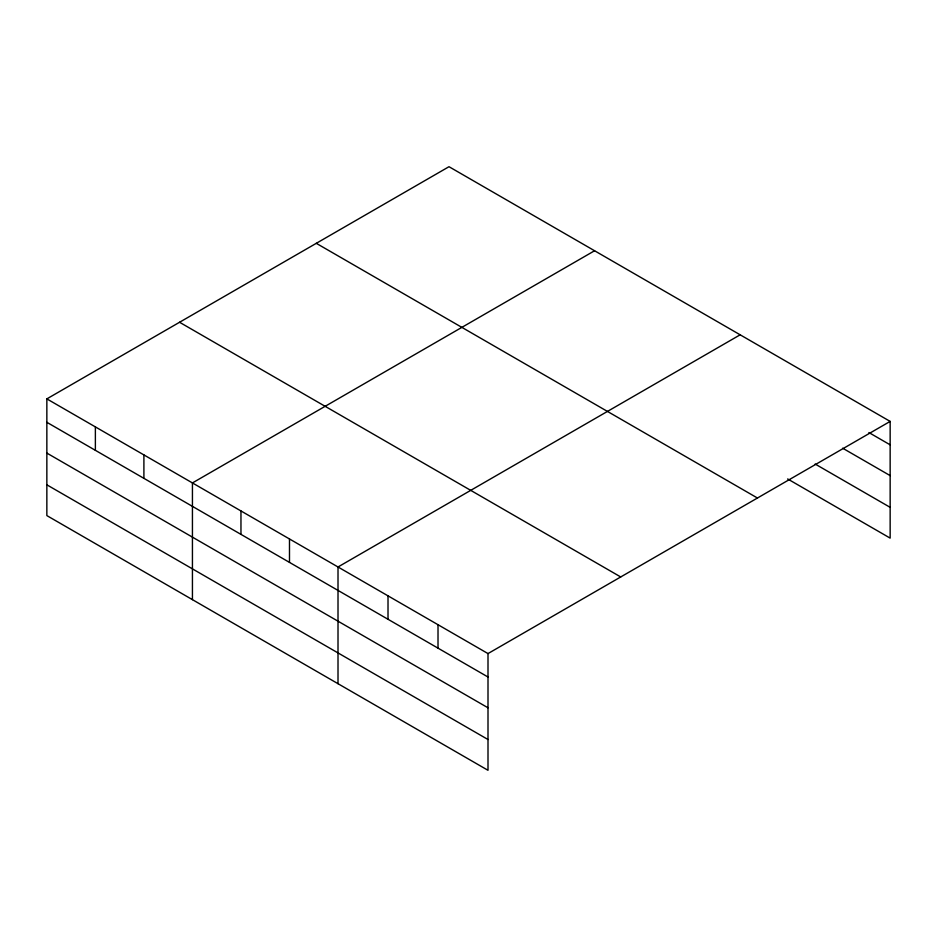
<?xml version="1.0" encoding="UTF-8"?>
<svg xmlns="http://www.w3.org/2000/svg" width="937" height="937" viewBox="0 0 937 937"><rect width="100%" height="100%" fill="white"/><g stroke="black" fill="none" stroke-linecap="round" stroke-linejoin="round"><path stroke-width="1.41" d="M46.85 398.881L488.001 653.581L488.001 770.296L46.85 515.596L46.85 398.881L448.999 166.704L890.15 421.404L890.15 538.119L787.654 478.948M594.573 250.753L192.436 482.93L192.436 599.645M740.16 334.802L338.011 566.979L338.011 683.705M488.001 653.581L890.15 421.404M868.904 432.554L890.15 444.829M842.656 448.191L890.15 475.609M815.155 464.038L890.15 507.339M316.284 243.315L757.447 498.015M179.553 322.258L620.716 576.958M46.85 422.306L488.001 677.006M46.85 453.086L488.001 707.786M46.85 484.816L488.001 739.516M438.012 624.71L438.012 648.135M388.012 595.85L388.012 619.275M289.486 538.962L289.486 562.387M240.961 510.946L240.961 534.371M143.9 454.913L143.9 478.338M95.375 426.897L95.375 450.322"/></g></svg>
